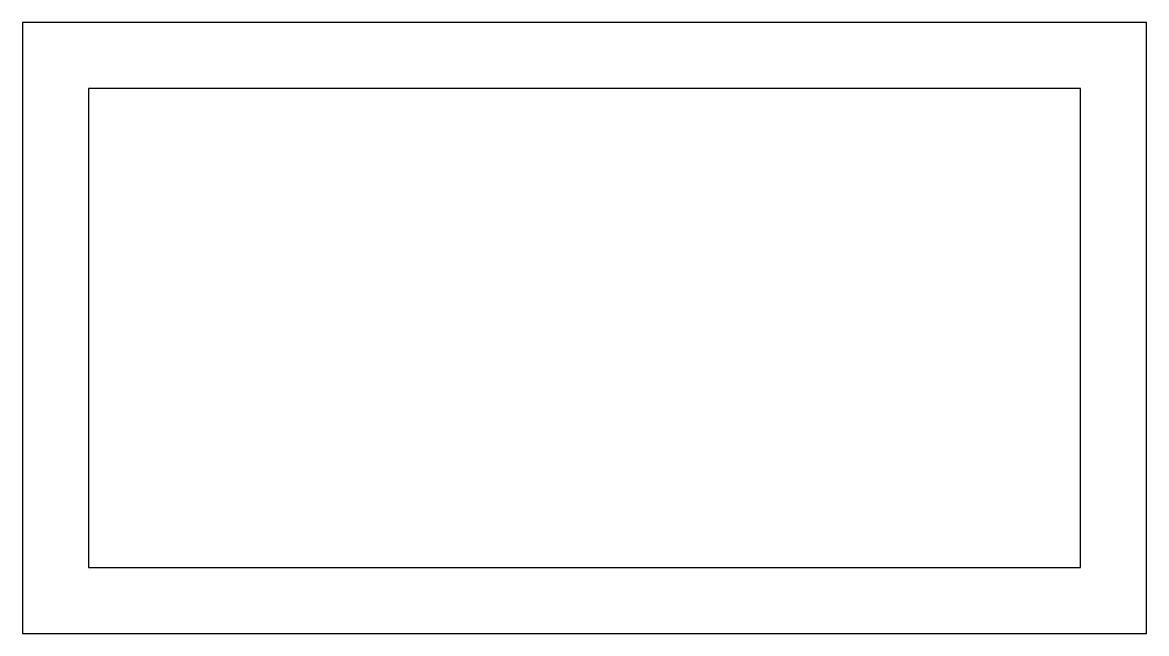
# Model space of a CAD drawing. Header units: millimetres. Extents: x -2 to 32, y -2 to 16.5.
import ezdxf

# ---------------------------------------------------------------- set-up
doc = ezdxf.new("R2010")
doc.units = ezdxf.units.MM

msp = doc.modelspace()

# ---------------------------------------------------------------- linework, layer by layer
at = {"color": 7, "linetype": 'Continuous', "lineweight": 25}
for p, q in [((-2, 16.5), (-2, -2)), ((32, 16.5), (-2, 16.5)), ((32, -2), (32, 16.5)), ((0, 14.5), (0, 0)), ((30, 14.5), (0, 14.5)), ((30, 0), (30, 14.5)), ((0, 0), (30, 0)), ((-2, -2), (32, -2))]:
    msp.add_line(p, q, dxfattribs=at)

doc.saveas('drawing.dxf')
